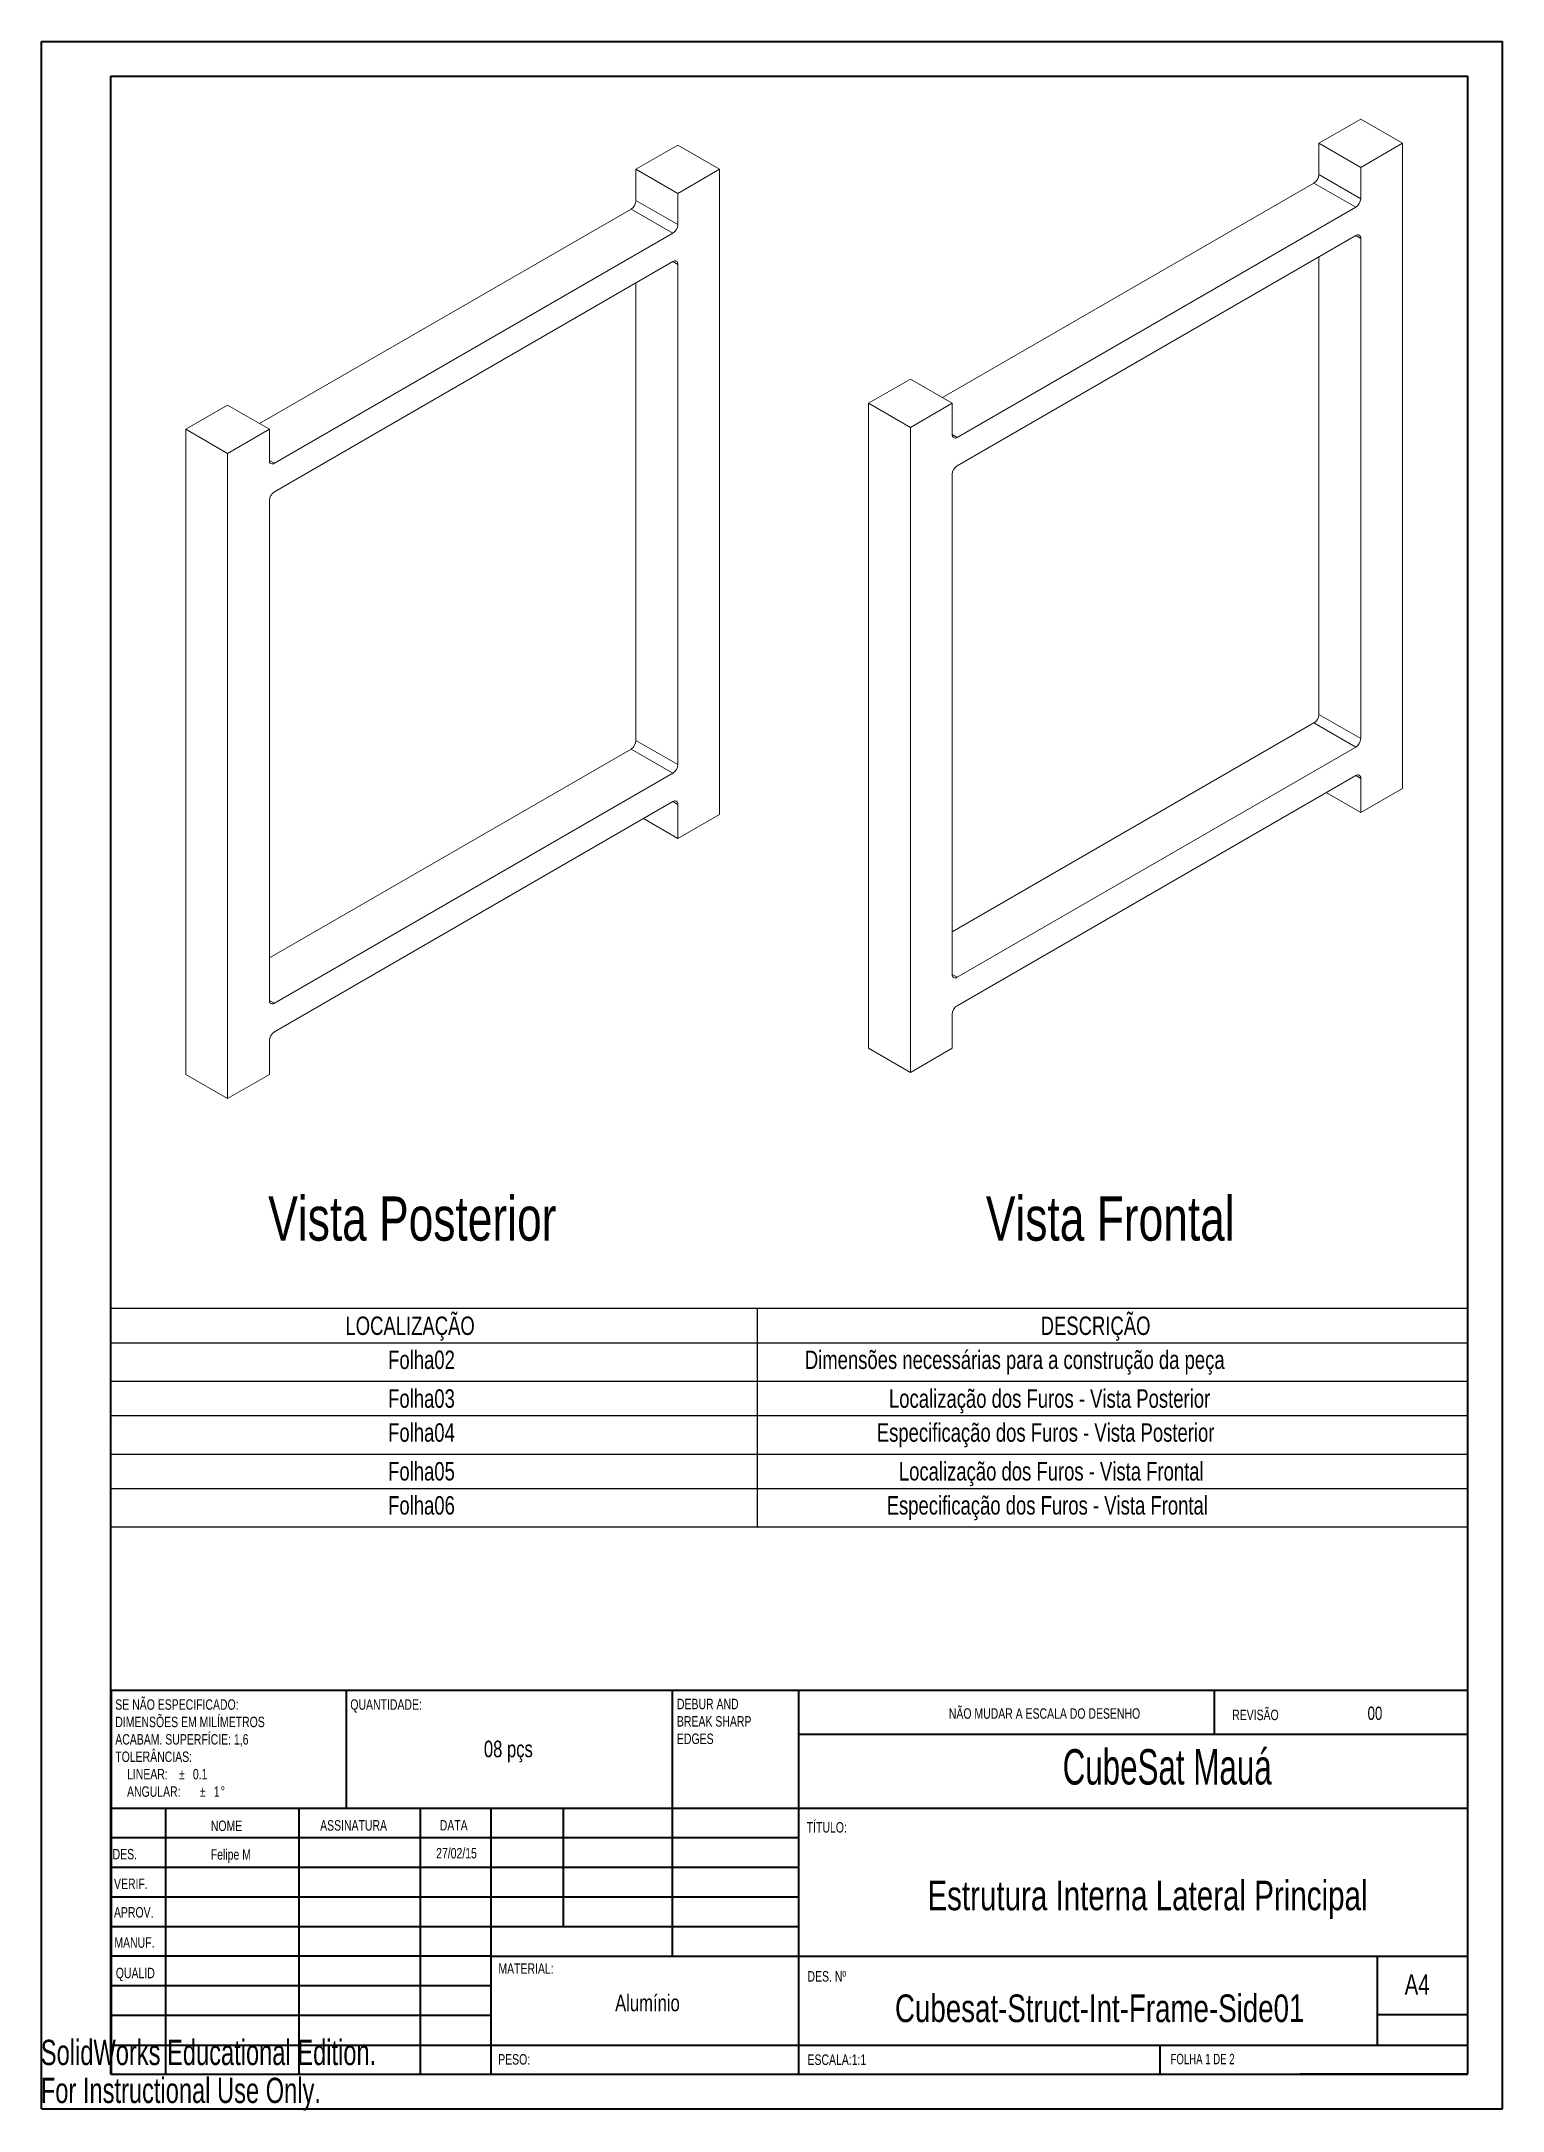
# Model space of a CAD drawing. Header units: millimetres. Extents: x 0 to 210, y 0 to 297.
import ezdxf

# ---------------------------------------------------------------- set-up
doc = ezdxf.new("R2010")
doc.units = ezdxf.units.MM
doc.layers.add('FORMAT', color=7, linetype='Continuous')
doc.styles.add('SLDTEXTSTYLE0', font='TXT', dxfattribs={"width": 0.75})
doc.styles.add('SLDTEXTSTYLE1', font='TXT', dxfattribs={"width": 0.663})
doc.styles.add('SLDTEXTSTYLE2', font='TXT', dxfattribs={"width": 0.6875})
doc.styles.add('SLDTEXTSTYLE3', font='TXT', dxfattribs={"width": 0.7})

# ---------------------------------------------------------------- blocks, each defined once
blk = doc.blocks.new('SW_NOTE_0')
at = {"color": 0, "linetype": 'Continuous', "lineweight": 0, "char_height": 1.5, "attachment_point": 1, "style": 'SLDTEXTSTYLE0'}
for s, insert in [('DEBUR AND', (0, 1.93)), ('BREAK SHARP', (0, -0.57)), ('EDGES', (0, -3.07))]:
    blk.add_mtext(s, dxfattribs=dict(at, insert=insert))
blk = doc.blocks.new('SW_NOTE_1')
at = {"color": 0, "linetype": 'Continuous', "lineweight": 0, "char_height": 1.5, "attachment_point": 1, "style": 'SLDTEXTSTYLE0'}
for s, insert in [('SE NÃO ESPECIFICADO:', (0, 1.93)), ('ACABAM. SUPERFÍCIE: 1,6', (0, -3.07)), ('DIMENSÕES EM MILÍMETROS', (0, -0.57)), ('TOLERÂNCIAS:', (0, -5.57)), ('LINEAR:', (1.69, -8.07)), ('%%p', (9.16, -8.07)), ('0.1', (11.15, -8.07)), ('ANGULAR:', (1.69, -10.57)), ('%%p', (12.16, -10.57)), ('1', (14.15, -10.57)), ('%%d', (15.16, -10.57))]:
    blk.add_mtext(s, dxfattribs=dict(at, insert=insert))
blk = doc.blocks.new('SW_TABLEANNOTATION_0')
at = {"layer": 'FORMAT', "color": 0}
for p, q in [((0, 0), (0, -31.37)), ((195, 0), (0, 0)), ((195, -31.37), (195, 0)), ((92.85, 0), (92.85, -31.37)), ((0, -4.93), (195, -4.93)), ((0, -10.46), (195, -10.46)), ((0, -15.39), (195, -15.39)), ((0, -20.92), (195, -20.92)), ((0, -25.85), (195, -25.85)), ((0, -31.37), (195, -31.37))]:
    blk.add_line(p, q, dxfattribs=at)
at = {"layer": 'FORMAT', "color": 0, "attachment_point": 1, "style": 'SLDTEXTSTYLE0'}
for s, insert, char_height in [('LOCALIZAÇÃO', (33.7, -1.16), 2.6458), ('DESCRIÇÃO', (133.61, -1.16), 2.646), ('Folha02', (39.83, -6.05), 2.646), ('Dimensões necessárias para a construção da peça', (99.72, -6.05), 2.6458), ('Folha03', (39.83, -11.62), 2.646), ('Localização dos Furos - Vista Posterior', (111.81, -11.62), 2.6458), ('Folha04', (39.83, -16.5), 2.646), ('Especificação dos Furos - Vista Posterior', (110.06, -16.5), 2.6458), ('Folha05', (39.83, -22.07), 2.646), ('Localização dos Furos - Vista Frontal', (113.23, -22.07), 2.6458), ('Folha06', (39.83, -26.96), 2.646), ('Especificação dos Furos - Vista Frontal', (111.48, -26.96), 2.6458)]:
    blk.add_mtext(s, dxfattribs=dict(at, insert=insert, char_height=char_height))

msp = doc.modelspace()

# ---------------------------------------------------------------- linework, layer by layer
at = {"color": 7, "linetype": 'Continuous', "lineweight": 40}
for p, q in [((0.08, 0.21), (0.08, 297.21)), ((0.08, 297.21), (210.08, 297.21)), ((210.08, 0.21), (210.08, 297.21)), ((210.08, 292.21), (210.08, 297.21)), ((10.08, 292.21), (205.08, 292.21)), ((10.08, 5.21), (10.08, 292.21)), ((205.08, 5.21), (205.08, 292.21)), ((10.11, 60.37), (205.08, 60.37)), ((10.11, 60.37), (10.11, 5.12)), ((43.91, 43.37), (43.91, 60.37)), ((90.71, 60.37), (90.71, 22.12)), ((108.91, 60.37), (108.91, 5.12)), ((168.68, 54.09), (168.68, 60.46)), ((205.08, 54), (108.91, 54)), ((205.08, 43.37), (10.11, 43.37)), ((17.91, 43.37), (17.91, 5.12)), ((37.1, 43.37), (37.1, 5.12)), ((54.51, 43.37), (54.51, 5.12)), ((64.71, 5.12), (64.71, 43.37)), ((75.11, 26.37), (75.11, 43.37)), ((108.91, 39.12), (10.11, 39.12)), ((108.91, 34.87), (10.11, 34.87)), ((108.91, 30.62), (10.11, 30.62)), ((108.91, 26.37), (10.11, 26.37)), ((64.71, 22.12), (10.11, 22.12)), ((64.71, 22.12), (205.08, 22.12)), ((192.08, 9.46), (192.08, 22.21)), ((64.71, 17.87), (10.11, 17.87)), ((64.71, 13.62), (10.11, 13.62)), ((205.08, 13.71), (192.08, 13.71)), ((10.11, 9.37), (205.08, 9.37)), ((160.88, 5.21), (160.88, 9.46)), ((10.08, 5.21), (205.08, 5.21)), ((205.08, 5.21), (180.99, 5.21)), ((0.08, 0.21), (210.08, 0.21))]:
    msp.add_line(p, q, dxfattribs=at)
at = {"color": 7, "linetype": 'Continuous', "lineweight": 15}
for p, q in [((183.67, 282.58), (189.68, 286.05)), ((189.68, 286.05), (195.69, 282.58)), ((189.68, 279.12), (183.67, 282.58)), ((183.67, 282.58), (183.67, 278.09)), ((189.68, 279.12), (195.69, 282.58)), ((195.69, 282.58), (195.69, 189.91)), ((91.54, 282.32), (85.53, 278.85)), ((97.55, 278.85), (91.54, 282.32)), ((85.53, 278.85), (91.54, 275.38)), ((85.53, 274.36), (85.53, 278.85)), ((97.55, 278.85), (91.54, 275.38)), ((97.55, 186.17), (97.55, 278.85)), ((182.96, 276.87), (129.57, 246.05)), ((188.97, 273.4), (182.96, 276.87)), ((189.68, 274.62), (183.67, 278.09)), ((189.68, 279.12), (189.68, 274.62)), ((85.53, 274.36), (91.54, 270.89)), ((91.54, 270.89), (91.54, 275.38)), ((31.44, 242.31), (84.82, 273.13)), ((84.82, 273.13), (90.83, 269.66)), ((188.97, 273.4), (131.69, 240.33)), ((33.56, 236.6), (90.83, 269.66)), ((131.69, 236.25), (188.97, 269.32)), ((189.68, 268.91), (189.68, 197.05)), ((90.83, 265.58), (33.56, 232.52)), ((91.54, 193.32), (91.54, 265.17)), ((183.67, 266.26), (183.67, 200.52)), ((85.53, 196.79), (85.53, 262.52)), ((118.97, 245.23), (124.98, 248.7)), ((130.99, 245.23), (124.98, 248.7)), ((26.84, 244.97), (20.83, 241.5)), ((26.84, 244.97), (32.85, 241.5)), ((118.97, 245.23), (124.98, 241.76)), ((118.97, 152.56), (118.97, 245.23)), ((124.98, 241.76), (130.99, 245.23)), ((130.99, 240.74), (130.99, 245.23)), ((26.84, 238.03), (20.83, 241.5)), ((20.83, 241.5), (20.83, 148.82)), ((32.85, 241.5), (26.84, 238.03)), ((32.85, 241.5), (32.85, 237.01)), ((124.98, 149.09), (124.98, 241.76)), ((26.84, 238.03), (26.84, 145.35)), ((130.99, 163.17), (130.99, 235.03)), ((32.85, 231.29), (32.85, 159.44)), ((182.96, 199.3), (130.99, 169.29)), ((188.97, 195.83), (182.96, 199.3)), ((189.68, 197.05), (183.67, 200.52)), ((85.53, 196.79), (91.54, 193.32)), ((32.85, 165.56), (84.82, 195.56)), ((84.82, 195.56), (90.83, 192.09)), ((188.97, 195.83), (131.69, 162.76)), ((33.56, 159.03), (90.83, 192.09)), ((131.69, 158.68), (188.97, 191.75)), ((189.68, 191.34), (189.68, 186.44)), ((90.83, 188.01), (33.56, 154.94)), ((91.54, 182.7), (91.54, 187.6)), ((189.68, 186.44), (184.73, 189.3)), ((195.69, 189.91), (189.68, 186.44)), ((86.59, 185.56), (91.54, 182.7)), ((91.54, 182.7), (97.55, 186.17)), ((130.99, 152.56), (130.99, 157.46)), ((32.85, 153.72), (32.85, 148.82)), ((118.97, 152.56), (124.98, 149.09)), ((130.99, 152.56), (124.98, 149.09)), ((26.84, 145.35), (20.83, 148.82)), ((26.84, 145.35), (32.85, 148.82))]:
    msp.add_line(p, q, dxfattribs=at)
at = {"color": 8, "linetype": 'Continuous', "lineweight": 15}
for p, q in [((189.68, 268.91), (188.97, 269.32)), ((90.83, 265.58), (91.54, 265.17)), ((131.69, 240.33), (130.99, 240.74)), ((32.85, 237.01), (33.56, 236.6)), ((189.68, 191.34), (188.97, 191.75)), ((90.83, 188.01), (91.54, 187.6)), ((131.69, 162.76), (130.99, 163.17)), ((32.85, 159.44), (33.56, 159.03))]:
    msp.add_line(p, q, dxfattribs=at)
at = {"color": 7, "linetype": 'Continuous', "lineweight": 15}
for centre, radius, start, end in [((182.13, 278.16), 1.54, 302.6055, 357.3945), ((84, 274.43), 1.54, 302.6055, 357.3945), ((188.14, 274.69), 1.54, 302.6055, 357.3945), ((90.01, 270.96), 1.54, 302.6055, 357.3945), ((189.25, 268.98), 0.437, 350.786, 129.2033), ((91.11, 265.24), 0.437, 350.786, 129.2033), ((131.42, 240.67), 0.437, 170.786, 309.2033), ((33.28, 236.94), 0.437, 170.786, 309.2033), ((132.52, 234.96), 1.54, 122.6055, 177.3945), ((34.39, 231.22), 1.54, 122.6055, 177.3945), ((182.13, 200.59), 1.54, 302.6055, 357.3945), ((84, 196.86), 1.54, 302.6055, 357.3945), ((188.14, 197.12), 1.54, 302.6055, 357.3945), ((90.01, 193.39), 1.54, 302.6055, 357.3945), ((189.25, 191.41), 0.437, 350.786, 129.2033), ((91.11, 187.67), 0.437, 350.786, 129.2033), ((131.42, 163.1), 0.437, 170.786, 309.2033), ((33.28, 159.37), 0.437, 170.786, 309.2033), ((132.52, 157.39), 1.54, 122.6055, 177.3945), ((34.39, 153.65), 1.54, 122.6055, 177.3945)]:
    msp.add_arc(centre, radius, start, end, dxfattribs=at)

# ---------------------------------------------------------------- block references
at = {"color": 7, "linetype": 'Continuous', "lineweight": 0}
for name, p in [('SW_NOTE_1', (10.7, 57.11)), ('SW_NOTE_0', (91.42, 57.19))]:
    msp.add_blockref(name, p, dxfattribs=at)
at = {"layer": 'FORMAT'}
msp.add_blockref('SW_TABLEANNOTATION_0', (10.08, 115.19), dxfattribs=at)

# ---------------------------------------------------------------- texts
at = {"color": 7, "linetype": 'Continuous', "lineweight": 0}
for s, insert, char_height, attachment_point, style in [('QUANTIDADE:', (44.48, 59.04), 1.5, 1, 'SLDTEXTSTYLE0'), ('NÃO MUDAR A ESCALA DO DESENHO', (130.49, 57.75), 1.5, 1, 'SLDTEXTSTYLE0'), ('REVISÃO', (171.21, 57.55), 1.5, 1, 'SLDTEXTSTYLE0'), ('00', (191.73, 57.99), 1.905, 2, 'SLDTEXTSTYLE0'), ('08 pçs', (67.19, 53.1), 2.381, 2, 'SLDTEXTSTYLE0'), ('CubeSat Mauá', (161.87, 51.88), 5.08, 2, 'SLDTEXTSTYLE1'), ('NOME', (24.43, 41.62), 1.5, 1, 'SLDTEXTSTYLE0'), ('ASSINATURA', (40.14, 41.68), 1.5, 1, 'SLDTEXTSTYLE0'), ('DATA', (57.33, 41.7), 1.5, 1, 'SLDTEXTSTYLE0'), ('TÍTULO:', (110.07, 41.4), 1.5, 1, 'SLDTEXTSTYLE0'), ('DES.', (10.32, 37.55), 1.5, 1, 'SLDTEXTSTYLE0'), ('Felipe M', (27.31, 37.5), 1.499, 2, 'SLDTEXTSTYLE0'), ('27/02/15', (59.74, 37.68), 1.499, 2, 'SLDTEXTSTYLE0'), ('VERIF.', (10.52, 33.28), 1.5, 1, 'SLDTEXTSTYLE0'), ('Estrutura Interna Lateral Principal', (159.04, 32.98), 4.2333, 2, 'SLDTEXTSTYLE0'), ('APROV.', (10.51, 29.19), 1.5, 1, 'SLDTEXTSTYLE0'), ('MANUF.', (10.57, 24.85), 1.5, 1, 'SLDTEXTSTYLE0'), ('MATERIAL:', (65.76, 21.11), 1.5, 1, 'SLDTEXTSTYLE0'), ('QUALID', (10.78, 20.47), 1.5, 1, 'SLDTEXTSTYLE0'), ('DES. Nº', (110.18, 19.99), 1.5, 1, 'SLDTEXTSTYLE0'), ('A4', (196, 19.52), 2.91, 1, 'SLDTEXTSTYLE0'), ('Alumínio', (87.18, 16.61), 2.381, 2, 'SLDTEXTSTYLE0'), ('Cubesat-Struct-Int-Frame-Side01', (152.17, 16.64), 3.9688, 2, 'SLDTEXTSTYLE0'), ('PESO:', (65.73, 8.07), 1.499, 1, 'SLDTEXTSTYLE0'), ('ESCALA:1:1', (110.18, 8.02), 1.5, 1, 'SLDTEXTSTYLE0'), ('FOLHA 1 DE 2', (162.36, 8.11), 1.5, 1, 'SLDTEXTSTYLE2')]:
    msp.add_mtext(s, dxfattribs=dict(at, insert=insert, char_height=char_height, attachment_point=attachment_point, style=style))
at = {"color": 7, "linetype": 'Continuous', "char_height": 3.633, "attachment_point": 1, "style": 'SLDTEXTSTYLE3'}
for s, insert in [('SolidWorks Educational Edition.', (0, 10.13)), ('For Instructional Use Only.', (0, 4.68))]:
    msp.add_mtext(s, dxfattribs=dict(at, insert=insert))
at = {"layer": 'FORMAT', "char_height": 6.35, "attachment_point": 1, "style": 'SLDTEXTSTYLE0'}
for s, insert in [('Vista Posterior', (32.69, 131.28)), ('Vista Frontal', (135.82, 131.28))]:
    msp.add_mtext(s, dxfattribs=dict(at, insert=insert))

doc.saveas('drawing.dxf')
